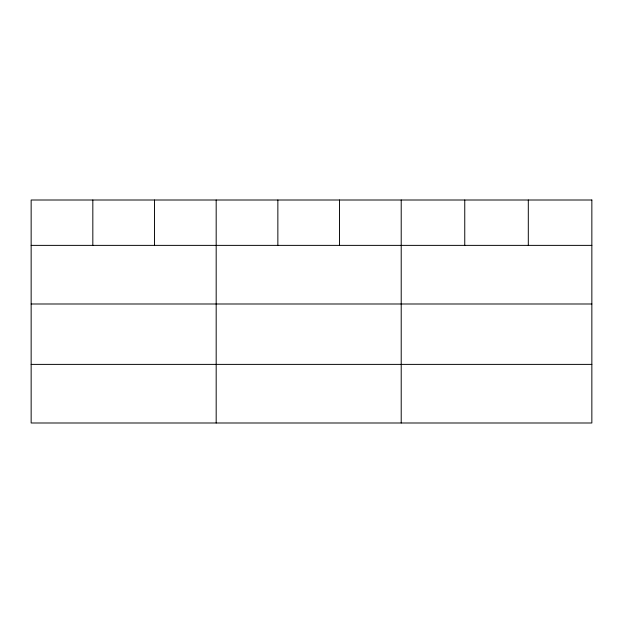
<?xml version="1.0" encoding="UTF-8"?>
<svg xmlns="http://www.w3.org/2000/svg" width="623" height="623" viewBox="0 0 623 623"><rect width="100%" height="100%" fill="white"/><g stroke="black" fill="none" stroke-linecap="round" stroke-linejoin="round"><path stroke-width="0.93" d="M31.15 245.376L591.85 245.376M31.15 303.993L591.85 303.993M31.15 364.385L591.85 364.385M528.304 200.006L528.304 245.376M464.758 200.006L464.758 245.376M401.212 200.006L401.212 422.994M339.535 200.006L339.535 245.376M277.858 200.006L277.858 245.376M216.181 200.006L216.181 422.994M154.504 200.006L154.504 245.376M92.827 200.006L92.827 245.376M591.85 200.006L31.15 200.006L31.15 422.994L591.85 422.994L591.85 200.006"/></g></svg>
